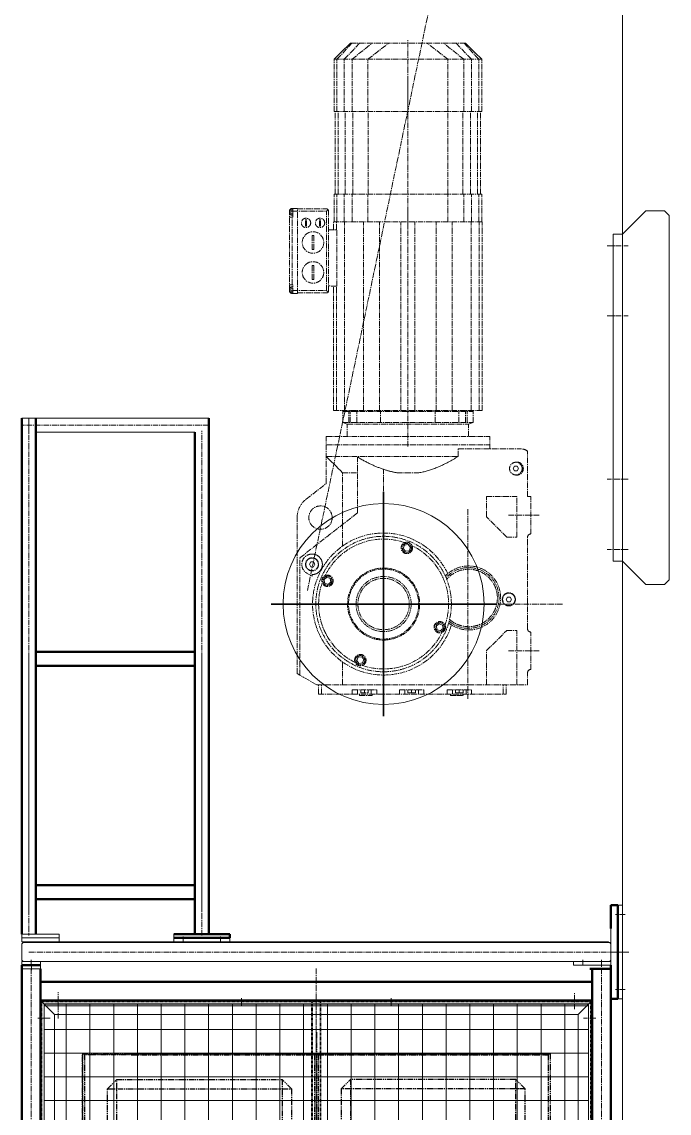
# Model space of a CAD drawing. Header units: millimetres. Extents: x -50460 to 50460, y -35640 to 35640.
# Drawn here: x -36720 to -35335, y 23957 to 26294 of the extents above; entities that cross this region are included whole.
import ezdxf

# ---------------------------------------------------------------- set-up
doc = ezdxf.new("R2010")
doc.units = ezdxf.units.MM
for name, pattern in [('双点画线', [22, 12, -2, 2, -2, 2, -2]), ('点画线', [18, 12, -2, 2, -2]), ('虚线', [2, 1, -1])]:
    doc.linetypes.add(name, pattern=pattern)
for name, color, linetype, lineweight in [('7', 30, '双点画线', 18), ('EB0', 7, 'Continuous', 15), ('EB0_1', 7, 'Continuous', 15), ('中心线', 1, '点画线', 18), ('中心线层', 1, '点画线', 18), ('剖面线层', 6, 'Continuous', 18), ('实线', 7, 'Continuous', 15), ('尺寸线层', 4, 'Continuous', 18), ('粗实线层', 7, 'Continuous', 15), ('粗实线层_1', 7, 'Continuous', 15), ('细实线层', 3, 'Continuous', 18), ('虚线层', 100, '虚线', 18)]:
    doc.layers.add(name, color=color, linetype=linetype, lineweight=lineweight)

# ---------------------------------------------------------------- blocks, each defined once
blk = doc.blocks.new('*X809')
at = {"layer": 'EB0_1'}
for p, q in [((0, -47), (1180, -47)), ((0, -675), (0, -47)), ((30, -77), (0, -47)), ((1150, -77), (1180, -47)), ((1180, -47), (1180, -675)), ((30, -77), (1150, -77)), ((30, -645), (30, -77)), ((1150, -77), (1150, -645)), ((0, -675), (30, -645)), ((1150, -645), (30, -645)), ((1150, -645), (1180, -675)), ((1180, -675), (0, -675))]:
    blk.add_line(p, q, dxfattribs=at)
at = {"layer": '中心线层', "linetype": '点画线', "lineweight": 18}
for p, q in [((37.5, -85.3), (37.5, -29.2)), ((430, -58), (430, -42)), ((750, -58), (750, -42)), ((1142.5, -65.2), (1142.5, -29.2)), ((20.5, -84.5), (-5.5, -84.5)), ((1188, -84.5), (1162, -84.5)), ((430, -683), (430, -667)), ((750, -683), (750, -667))]:
    blk.add_line(p, q, dxfattribs=at)
at = {"layer": '中心线层'}
blk.add_line((590, -675), (590, -37), dxfattribs=at)
at = {"layer": '剖面线层', "color": 3, "linetype": 'Continuous', "lineweight": 18}
for p, q in [((1172.5, -54.1), (7.5, -54.1)), ((7.5, -667.5), (7.5, -54.5)), ((1172.5, -57.9), (7.5, -57.9)), ((54.9, -667.5), (54.9, -54.5)), ((105.7, -667.5), (105.7, -54.5)), ((156.5, -667.5), (156.5, -54.5)), ((207.3, -667.5), (207.3, -54.5)), ((258.1, -667.5), (258.1, -54.5)), ((308.9, -667.5), (308.9, -54.5)), ((359.7, -667.5), (359.7, -54.5)), ((410.5, -667.5), (410.5, -54.5)), ((461.3, -667.5), (461.3, -54.5)), ((512.1, -667.5), (512.1, -54.5)), ((562.9, -667.5), (562.9, -54.5)), ((613.7, -667.5), (613.7, -54.5)), ((664.5, -667.5), (664.5, -54.5)), ((715.3, -667.5), (715.3, -54.5)), ((766.1, -667.5), (766.1, -54.5)), ((816.9, -667.5), (816.9, -54.5)), ((867.7, -667.5), (867.7, -54.5)), ((918.5, -667.5), (918.5, -54.5)), ((969.3, -667.5), (969.3, -54.5)), ((1020.1, -667.5), (1020.1, -54.5)), ((1070.9, -667.5), (1070.9, -54.5)), ((1121.7, -667.5), (1121.7, -54.5)), ((1172.5, -667.5), (1172.5, -54.5)), ((1172.5, -108.7), (7.5, -108.7)), ((1172.5, -159.5), (7.5, -159.5)), ((1172.5, -210.3), (7.5, -210.3)), ((1172.5, -261.1), (7.5, -261.1)), ((1172.5, -311.9), (7.5, -311.9)), ((1172.5, -362.7), (7.5, -362.7)), ((1172.5, -413.5), (7.5, -413.5)), ((1172.5, -464.3), (7.5, -464.3)), ((1172.5, -515.1), (7.5, -515.1)), ((1172.5, -565.9), (7.5, -565.9)), ((1172.5, -616.7), (7.5, -616.7))]:
    blk.add_line(p, q, dxfattribs=at)
at = {"layer": '细实线层'}
for p, q in [((7.5, -54.5), (1172.5, -54.5)), ((1172.5, -667.5), (7.5, -667.5))]:
    blk.add_line(p, q, dxfattribs=at)
at = {"layer": '虚线层'}
for p, q in [((3, -50), (1177, -50)), ((3, -672), (3, -50)), ((580, -672), (580, -50)), ((582, -672), (582, -50)), ((598, -672), (598, -50)), ((600, -672), (600, -50)), ((1177, -50), (1177, -672)), ((1177, -672), (3, -672))]:
    blk.add_line(p, q, dxfattribs=at)
blk = doc.blocks.new('*X806')
at = {"layer": '7', "linetype": '双点画线', "lineweight": 25}
for p, q in [((-644.9, -271.5), (-644.9, -2232)), ((-1144.9, -318), (-1145, -2118)), ((-1145, -2118), (-1144.9, -318)), ((-1144.9, -318), (-144.9, -318)), ((-1140.9, -320.5), (-1141, -2095.5)), ((-1140.9, -320.5), (-1141, -2095.5)), ((-148.9, -320.5), (-1140.9, -320.5)), ((-1044.9, -318), (-144.9, -318)), ((-1040.9, -320.5), (-648.9, -320.5)), ((-648.9, -320.5), (-648.9, -2095.5)), ((-640.9, -320.5), (-148.9, -320.5)), ((-640.9, -320.5), (-640.9, -2095.5)), ((-148.9, -320.5), (-149, -2095.5)), ((-144.9, -318), (-145, -2118)), ((-1091.9, -393), (-1071.9, -373)), ((-1071.9, -2043), (-1071.9, -373)), ((-1071.9, -373), (-717.9, -373)), ((-717.9, -373), (-717.9, -2043)), ((-697.9, -393), (-717.9, -373)), ((-591.9, -393), (-571.9, -373)), ((-571.9, -373), (-571.9, -2043)), ((-217.9, -373), (-571.9, -373)), ((-217.9, -2043), (-217.9, -373)), ((-197.9, -393), (-217.9, -373)), ((-1091.9, -2023), (-1091.9, -393)), ((-1091.9, -393), (-697.9, -393)), ((-697.9, -393), (-697.9, -2023)), ((-591.9, -393), (-591.9, -2023)), ((-197.9, -393), (-591.9, -393)), ((-197.9, -2023), (-197.9, -393))]:
    blk.add_line(p, q, dxfattribs=at)
at = {"layer": 'EB0', "linetype": 'Continuous', "lineweight": 50}
for p, q in [((-1275, -62), (-1275, 1043)), ((-1245, 43), (-1245, 1043)), ((-875, -62), (-875, 1043)), ((-905, 43), (-905, 1013)), ((-905, 543), (-1245, 543)), ((-905, 513), (-1245, 513)), ((-1245, 43), (-1245, -62)), ((-905, 43), (-1245, 43)), ((-905, -62), (-905, 43)), ((-905, 13), (-1245, 13)), ((-15, 0), (-15, -50)), ((0, 0), (-15, 0)), ((0, 0), (0, -200)), ((-950, -62), (-945, -62)), ((-830, -70), (-950, -70)), ((-835, -62), (-945, -62)), ((-835, -62), (-830, -62)), ((-830, -70), (-830, -62)), ((-1275, -128), (-1275, -136)), ((-1274, -128), (-1275, -128)), ((-1275, -128), (-1275, -136)), ((-1274, -128), (-1275, -128)), ((-1275, -2250), (-1275, -136)), ((-1235, -128), (-1274, -128)), ((-1274, -128), (-1235, -128)), ((-1235, -128), (-1274, -128)), ((-1274, -128), (-1235, -128)), ((-1235, -2250), (-1235, -136)), ((-20, -136), (-60, -136)), ((-55, -2250), (-55, -136)), ((-20, -136), (-15, -136)), ((-15, -136), (-15, -128)), ((-15, -136), (-15, -128)), ((-15, -2250), (-15, -136)), ((-55, -164), (-1235, -164)), ((-55, -204), (-1235, -204)), ((0, -200), (-15, -200))]:
    blk.add_line(p, q, dxfattribs=at)
at = {"layer": '中心线层'}
for p, q in [((-1260, 1010), (-1260, 1046)), ((-1260, 1012), (-1260, 1044)), ((-875, 1028), (-1275, 1028)), ((-1260, -12.5), (-1260, 1016)), ((-890, -12.5), (-890, 1016)), ((-1260, 531), (-1260, -65)), ((-890, -65), (-890, 531)), ((-930, -67), (-930, -80)), ((-850, -67), (-850, -80)), ((-1260, -100), (-12, -100)), ((-1255, -117), (-1255, -131)), ((-1255, -2253), (-1255, -133)), ((-1254, -139), (-1254, -125)), ((-1254, -139), (-1254, -125)), ((-645, -2253), (-645, -133)), ((-75, -117), (-75, -131)), ((-35, -117), (-35, -131)), ((-35, -2253), (-35, -133))]:
    blk.add_line(p, q, dxfattribs=at)
at = {"layer": '中心线层', "linetype": '点画线', "lineweight": 18}
for p, q in [((-12, -100), (11.4, -100)), ((-35, -119.9), (-35, -144))]:
    blk.add_line(p, q, dxfattribs=at)
at = {"layer": '粗实线层'}
for p, q in [((-875, 1043), (-1275, 1043)), ((-905, 1013), (-1245, 1013)), ((0, 0), (-15, 0)), ((-15, 0), (-15, -80)), ((0, -200), (0, 0)), ((-1275, -62), (-1275, -70)), ((-1195, -62), (-1275, -62)), ((-1275, -70), (-1195, -70)), ((-1275, -78), (-1275, -70)), ((-1195, -70), (-1275, -70)), ((-1195, -62), (-1195, -70)), ((-1195, -78), (-1195, -70)), ((-950, -78), (-950, -70)), ((-950, -70), (-830, -70)), ((-830, -70), (-830, -78)), ((-1275, -78), (-20, -78)), ((-1271, -80), (-15, -80)), ((-20, -80), (-20, -78)), ((-15, -120), (-15, -80)), ((-1275, -120), (-1275, -128)), ((-1275, -120), (-1235, -120)), ((-1275, -128), (-1235, -128)), ((-1275, -136), (-1235, -136)), ((-1275, -136), (-1235, -136)), ((-1239, -120), (-15, -120)), ((-1235, -128), (-1235, -120)), ((-1235, -136), (-1235, -128)), ((-1235, -136), (-1235, -128)), ((-95, -128), (-95, -120)), ((-15, -128), (-95, -128)), ((-15, -128), (-95, -128)), ((-15, -128), (-95, -128)), ((-15, -120), (-15, -200)), ((-15, -200), (0, -200))]:
    blk.add_line(p, q, dxfattribs=at)
at = {"layer": '粗实线层_1'}
for p, q in [((-950, -62), (-950, -70)), ((-1270, -80), (-1270, -78))]:
    blk.add_line(p, q, dxfattribs=at)
at = {"layer": '粗实线层_1', "linetype": 'Continuous', "lineweight": 18}
for p, q in [((-1275, -84), (-1275, -116)), ((-879, -80), (-911, -80)), ((-19, -80), (-51, -80)), ((-15, -116), (-15, -84)), ((-1271, -120), (-1239, -120)), ((-51, -120), (-19, -120))]:
    blk.add_line(p, q, dxfattribs=at)
at = {"layer": '粗实线层_1'}
for centre, start, end in [((-1271, -84), 90, 180), ((-19, -84), 0, 90), ((-1271, -116), 180, 270), ((-19, -116), 270, 360)]:
    blk.add_arc(centre, 4, start, end, dxfattribs=at)
at = {"layer": 'EB0'}
blk.add_blockref('*X809', (-1235, -157), dxfattribs=at)
blk = doc.blocks.new('*X817')
at = {"layer": '中心线层', "linetype": '点画线', "lineweight": 18}
for p, q in [((-99.724136, 1166.5), (-68.172928, 1200.5)), ((-84.035789, 1166.5), (-51.537224, 1200.5)), ((-82.633163, 1189.172729), (-79.714081, 1192.005127)), ((-79.714081, 1192.005127), (-76.795395, 1194.837158)), ((-76.795395, 1194.837158), (-73.877098, 1197.668823)), ((-73.877098, 1197.668823), (-70.959198, 1200.5)), ((-70.959198, 1200.5), (174.959198, 1200.5)), ((-67.395409, 1166.5), (-24.942612, 1200.5)), ((-33.496483, 1166.5), (10.804481, 1200.5)), ((52, 1047.2), (52, 1207.8)), ((137.496475, 1166.5), (93.195518, 1200.5)), ((171.395416, 1166.5), (128.942612, 1200.5)), ((188.035782, 1166.5), (155.537231, 1200.5)), ((203.724136, 1166.5), (172.172928, 1200.5)), ((177.877106, 1197.668823), (174.959198, 1200.5)), ((180.795395, 1194.837158), (177.877106, 1197.668823)), ((183.714081, 1192.005127), (180.795395, 1194.837158)), ((186.633163, 1189.172729), (183.714081, 1192.005127)), ((-106, 1166.5), (-103.077766, 1169.335449)), ((-103.077766, 1169.335449), (-100.155922, 1172.170532)), ((-100.155922, 1172.170532), (-97.234482, 1175.005127)), ((-97.234482, 1175.005127), (-94.313431, 1177.839478)), ((-94.313431, 1177.839478), (-91.392769, 1180.67334)), ((-91.392769, 1180.67334), (-88.472504, 1183.506836)), ((-88.472504, 1183.506836), (-85.552635, 1186.339966)), ((-85.552635, 1186.339966), (-82.633163, 1189.172729)), ((192.472504, 1183.506836), (186.633163, 1189.172729)), ((195.392776, 1180.67334), (192.472504, 1183.506836)), ((198.313431, 1177.839478), (195.392776, 1180.67334)), ((201.234482, 1175.005127), (198.313431, 1177.839478)), ((204.15593, 1172.170532), (201.234482, 1175.005127)), ((207.077759, 1169.335449), (204.15593, 1172.170532)), ((210, 1166.5), (207.077759, 1169.335449)), ((-106, 1166.5), (210, 1166.5)), ((-106, 1054.5), (-106, 1166.5)), ((-99.724136, 1054.5), (-99.724136, 1166.5)), ((-84.035789, 1054.5), (-84.035789, 1166.5)), ((-67.395409, 1054.5), (-67.395409, 1166.5)), ((-33.496483, 1054.5), (-33.496483, 1166.5)), ((137.496475, 1054.5), (137.496475, 1166.5)), ((171.395416, 1054.5), (171.395416, 1166.5)), ((188.035782, 1054.5), (188.035782, 1166.5)), ((203.724136, 1054.5), (203.724136, 1166.5)), ((210, 1054.5), (210, 1166.5)), ((52, 803.25), (52, 1127.75)), ((-106, 1054.5), (210, 1054.5)), ((-103.5, 877.599976), (-103.5, 1054.5)), ((-97.250938, 877.599976), (-97.250938, 1054.5)), ((-82.156845, 877.599976), (-82.156845, 1054.5)), ((-65.7463, 877.599976), (-65.7463, 1054.5)), ((-33.131424, 877.599976), (-33.131424, 1054.5)), ((137.131424, 877.599976), (137.131424, 1054.5)), ((169.746307, 877.599976), (169.746307, 1054.5)), ((186.156845, 877.599976), (186.156845, 1054.5)), ((201.250931, 877.599976), (201.250931, 1054.5)), ((207.5, 877.599976), (207.5, 1054.5)), ((-106, 877.599976), (210, 877.599976)), ((-106, 818), (-106, 877.599976)), ((-99.724136, 818), (-99.724136, 877.599976)), ((-84.035789, 818), (-84.035789, 877.599976)), ((-67.395409, 818), (-67.395409, 877.599976)), ((-33.496483, 818), (-33.496483, 877.599976)), ((137.496475, 818), (137.496475, 877.599976)), ((171.395416, 818), (171.395416, 877.599976)), ((188.035782, 818), (188.035782, 877.599976)), ((203.724136, 818), (203.724136, 877.599976)), ((210, 818), (210, 877.599976)), ((-198.5, 844.273499), (-194.5, 844.273499)), ((-198.5, 832.726501), (-198.5, 844.273499)), ((-198.5, 841.38678), (-194.5, 841.38678)), ((-195.5, 847), (-184.5, 847)), ((-194.5, 841), (-194.5, 847)), ((-184.5, 665), (-184.5, 847)), ((-184.5, 846), (-122, 846)), ((-121.785156, 845.994202), (-122, 846)), ((-122, 841), (-121.785156, 841.240234)), ((-121.566833, 845.97644), (-121.785156, 845.994202)), ((-121.785156, 841.240234), (-121.566833, 841.484436)), ((-121.345818, 845.946106), (-121.566833, 845.97644)), ((-121.566833, 841.484436), (-121.345818, 841.731873)), ((-121.123322, 845.902771), (-121.345818, 845.946106)), ((-121.345818, 841.731873), (-121.123322, 841.981384)), ((-120.900536, 845.845886), (-121.123322, 845.902771)), ((-121.123322, 841.981384), (-120.900536, 842.231628)), ((-120.678635, 845.775391), (-120.900536, 845.845886)), ((-120.900536, 842.231628), (-120.678635, 842.481567)), ((-120.458794, 845.691162), (-120.678635, 845.775391)), ((-120.678635, 842.481567), (-120.458794, 842.730042)), ((-120.242172, 845.593018), (-120.458794, 845.691162)), ((-120.458794, 842.730042), (-120.242172, 842.97583)), ((-120.029846, 845.48114), (-120.242172, 845.593018)), ((-120.242172, 842.97583), (-120.029846, 843.217896)), ((-119.822937, 845.355652), (-120.029846, 845.48114)), ((-120.029846, 843.217896), (-119.822937, 843.455261)), ((-119.622551, 845.216797), (-119.822937, 845.355652)), ((-119.822937, 843.455261), (-119.622551, 843.686768)), ((-119.429787, 845.064941), (-119.622551, 845.216797)), ((-119.622551, 843.686768), (-119.429787, 843.911377)), ((-119.245667, 844.900574), (-119.429787, 845.064941)), ((-119.429787, 843.911377), (-119.245667, 844.128113)), ((-119.071175, 844.724304), (-119.245667, 844.900574)), ((-119.245667, 844.128113), (-119.071175, 844.33606)), ((-118.906296, 844.535522), (-119.071175, 844.724304)), ((-119.071175, 844.33606), (-118.906296, 844.535522)), ((-118, 670), (-118, 842)), ((-201.5, 671), (-201.5, 841)), ((-201.5, 834.5), (-198.499985, 834.5)), ((-201.5, 828.5), (-194.5, 828.5)), ((-198.5, 835.61322), (-194.5, 835.61322)), ((-198.5, 832.726501), (-194.5, 832.726501)), ((-195.5, 683.5), (-195.5, 828.5)), ((-194.5, 841), (-122, 841)), ((-194.5, 828.5), (-194.5, 841)), ((-167, 823), (-165, 823)), ((-167, 809), (-167, 823)), ((-165, 809), (-165, 823)), ((-137, 823), (-136, 823)), ((-137, 809), (-137, 823)), ((-136, 823), (-135, 823)), ((-135, 809), (-135, 823)), ((-122, 671), (-122, 841)), ((-107, 818), (211, 818)), ((-107, 801.099976), (-107, 818)), ((-100.464134, 801.099976), (-100.464134, 818)), ((-83.5, 414.5), (-83.5, 818)), ((-43, 414.5), (-43, 818)), ((-8.401524, 414.5), (-8.401524, 818)), ((36.900009, 414.5), (36.900009, 818)), ((52, 391.7), (52, 838.3)), ((67.099991, 414.5), (67.099991, 818)), ((112.40152, 414.5), (112.40152, 818)), ((147, 414.5), (147, 818)), ((187.5, 414.5), (187.5, 818)), ((204.464127, 414.5), (204.464127, 818)), ((211, 414.5), (211, 818)), ((-167, 809), (-165, 809)), ((-137, 809), (-136, 809)), ((-136, 809), (-135, 809)), ((-118, 801.099976), (-100.394882, 801.099976)), ((-100.394882, 680.485229), (-100.394882, 801.099976)), ((-201.5, 790.035522), (-201.499939, 790.035522)), ((-152.5, 789), (-149.5, 789)), ((-152.5, 759), (-152.5, 789)), ((-149.5, 759), (-149.5, 789)), ((-201.5, 760.379028), (-201.499939, 760.379028)), ((-201.5, 759.11792), (-201.499939, 759.11792)), ((-201.5, 758.956238), (-201.499954, 758.956238)), ((-152.5, 759), (-149.5, 759)), ((-201.5, 746.040283), (-201.499939, 746.040283)), ((-201.5, 745.855408), (-201.499939, 745.855408)), ((-201.5, 733.247742), (-201.499954, 733.247742)), ((-152.5, 725), (-149.5, 725)), ((-152.5, 695), (-152.5, 725)), ((-149.5, 695), (-149.5, 725)), ((-201.5, 683.5), (-194.5, 683.5)), ((-198.5, 679.273499), (-194.5, 679.273499)), ((-198.5, 676.38678), (-198.5, 679.273499)), ((-194.5, 665), (-194.5, 683.5)), ((-152.5, 695), (-149.5, 695)), ((-100.394882, 680.485229), (-118, 681.099976)), ((-107, 414.5), (-107, 680.715881)), ((-100.464134, 414.5), (-100.464134, 680.48761)), ((-201.5, 677.5), (-198.499985, 677.5)), ((-198.5, 676.38678), (-194.5, 676.38678)), ((-198.5, 670.61322), (-198.5, 676.38678)), ((-198.5, 670.61322), (-194.5, 670.61322)), ((-198.5, 667.726501), (-198.5, 670.61322)), ((-198.5, 667.726501), (-194.5, 667.726501)), ((-195.5, 665), (-184.5, 665)), ((-194.5, 671), (-122, 671)), ((-184.5, 666), (-122, 666)), ((-121.785156, 670.759766), (-122, 671)), ((-122, 666), (-121.785156, 666.005798)), ((-121.566833, 670.515564), (-121.785156, 670.759766)), ((-121.785156, 666.005798), (-121.566833, 666.02356)), ((-121.345818, 670.268127), (-121.566833, 670.515564)), ((-121.566833, 666.02356), (-121.345818, 666.053894)), ((-121.123322, 670.018616), (-121.345818, 670.268127)), ((-121.345818, 666.053894), (-121.123322, 666.097229)), ((-120.900536, 669.768372), (-121.123322, 670.018616)), ((-121.123322, 666.097229), (-120.900536, 666.154114)), ((-120.678635, 669.518433), (-120.900536, 669.768372)), ((-120.900536, 666.154114), (-120.678635, 666.224609)), ((-120.458794, 669.269958), (-120.678635, 669.518433)), ((-120.678635, 666.224609), (-120.458794, 666.308838)), ((-120.242172, 669.02417), (-120.458794, 669.269958)), ((-120.458794, 666.308838), (-120.242172, 666.406982)), ((-120.029846, 668.782104), (-120.242172, 669.02417)), ((-120.242172, 666.406982), (-120.029846, 666.51886)), ((-119.822937, 668.544739), (-120.029846, 668.782104)), ((-120.029846, 666.51886), (-119.822937, 666.644348)), ((-119.622551, 668.313232), (-119.822937, 668.544739)), ((-119.822937, 666.644348), (-119.622551, 666.783203)), ((-119.429787, 668.088623), (-119.622551, 668.313232)), ((-119.622551, 666.783203), (-119.429787, 666.935059)), ((-119.245667, 667.871887), (-119.429787, 668.088623)), ((-119.429787, 666.935059), (-119.245667, 667.099426)), ((-119.071175, 667.66394), (-119.245667, 667.871887)), ((-119.245667, 667.099426), (-119.071175, 667.275696)), ((-118.906296, 667.464478), (-119.071175, 667.66394)), ((-119.071175, 667.275696), (-118.906296, 667.464478)), ((-107, 414.5), (211, 414.5)), ((-87.5, 389), (-87.5, 414.5)), ((-87.5, 412), (191.5, 412)), ((-74.720657, 389), (-74.720657, 414.5)), ((-71.175011, 389), (-71.175011, 414.5)), ((-57.032871, 389), (-57.032871, 414.5)), ((-6.327739, 389), (-6.327739, 414.5)), ((52, 337.45), (52, 415.55)), ((110.327736, 389), (110.327736, 414.5)), ((161.032867, 389), (161.032867, 414.5)), ((175.175003, 389), (175.175003, 414.5)), ((178.720657, 389), (178.720657, 414.5)), ((191.5, 389), (191.5, 414.5)), ((-78, 385), (-87.5, 389)), ((-87.5, 389), (191.5, 389)), ((-78, 385), (182, 385)), ((-78, 359), (-78, 385)), ((182, 385), (191.5, 389)), ((182, 359), (182, 385)), ((-123, 359), (227, 359)), ((-123, 257.899994), (-123, 359)), ((227, 332), (227, 359)), ((-123, 341), (227, 341)), ((159.615051, 332), (295, 332)), ((159.615051, 316), (159.615051, 332)), ((308, 230), (308, 327.198669)), ((-123, 316), (159.615051, 316)), ((-117.205238, 310.500488), (-122.71405, 316)), ((-111.876228, 305.181061), (-117.205238, 310.500488)), ((-106.718323, 300.03302), (-111.876228, 305.181061)), ((-53.618053, 313.428375), (-55.599998, 314.599976)), ((-55.599998, 195.410645), (-55.599998, 314.599976)), ((-51.652584, 312.28125), (-53.618053, 313.428375)), ((-49.703133, 311.158295), (-51.652584, 312.28125)), ((-47.769257, 310.059174), (-49.703133, 311.158295)), ((-45.85051, 308.983551), (-47.769257, 310.059174)), ((-43.946468, 307.931183), (-45.85051, 308.983551)), ((-42.056709, 306.901703), (-43.946468, 307.931183)), ((-40.180817, 305.894867), (-42.056709, 306.901703)), ((-38.318378, 304.9104), (-40.180817, 305.894867)), ((-36.469006, 303.948059), (-38.318378, 304.9104)), ((-34.632294, 303.007538), (-36.469006, 303.948059)), ((135.892426, 302.499054), (138.42247, 303.827637)), ((138.42247, 303.827637), (140.976501, 305.197479)), ((140.976501, 305.197479), (143.555527, 306.609222)), ((143.555527, 306.609222), (146.160614, 308.063538)), ((146.160614, 308.063538), (148.792816, 309.561096)), ((148.792816, 309.561096), (151.453217, 311.102753)), ((151.453217, 311.102753), (154.14296, 312.689209)), ((154.14296, 312.689209), (156.863174, 314.32135)), ((156.863174, 314.32135), (159.615051, 316)), ((-101.723396, 295.048309), (-106.718323, 300.03302)), ((-96.883804, 290.219269), (-101.723396, 295.048309)), ((-92.192383, 285.538727), (-96.883804, 290.219269)), ((-87.642403, 281), (-92.192383, 285.538727)), ((-87.642403, 281), (-55.599998, 281)), ((-87.642403, 170.376373), (-87.642403, 281)), ((-32.807861, 302.088623), (-34.632294, 303.007538)), ((-30.995325, 301.191101), (-32.807861, 302.088623)), ((-29.194311, 300.314697), (-30.995325, 301.191101)), ((-27.404449, 299.459259), (-29.194311, 300.314697)), ((-25.625378, 298.624481), (-27.404449, 299.459259)), ((-23.856735, 297.810272), (-25.625378, 298.624481)), ((-22.098167, 297.016357), (-23.856735, 297.810272)), ((-20.349325, 296.242584), (-22.098167, 297.016357)), ((-18.609863, 295.4888), (-20.349325, 296.242584)), ((-16.879444, 294.754791), (-18.609863, 295.4888)), ((-15.157725, 294.040436), (-16.879444, 294.754791)), ((-13.444378, 293.345551), (-15.157725, 294.040436)), ((-11.739071, 292.670013), (-13.444378, 293.345551)), ((-10.041477, 292.013672), (-11.739071, 292.670013)), ((-8.351274, 291.376404), (-10.041477, 292.013672)), ((-6.668142, 290.758057), (-8.351274, 291.376404)), ((-4.991762, 290.158569), (-6.668142, 290.758057)), ((-3.32182, 289.577789), (-4.991762, 290.158569)), ((-1.658003, 289.015656), (-3.32182, 289.577789)), ((0, 288.472046), (-1.658003, 289.015656)), ((1.526562, 287.940704), (0, 288.472046)), ((0, 152), (0, 288.472046)), ((3.048368, 287.424927), (1.526562, 287.940704)), ((4.565657, 286.924683), (3.048368, 287.424927)), ((6.078666, 286.439911), (4.565657, 286.924683)), ((7.587633, 285.970551), (6.078666, 286.439911)), ((9.092793, 285.516541), (7.587633, 285.970551)), ((10.594381, 285.07785), (9.092793, 285.516541)), ((12.092634, 284.654449), (10.594381, 285.07785)), ((13.587786, 284.246277), (12.092634, 284.654449)), ((15.08007, 283.853363), (13.587786, 284.246277)), ((16.569721, 283.475616), (15.08007, 283.853363)), ((18.056976, 283.113098), (16.569721, 283.475616)), ((19.542065, 282.765717), (18.056976, 283.113098)), ((21.025227, 282.433502), (19.542065, 282.765717)), ((22.506693, 282.116455), (21.025227, 282.433502)), ((23.986702, 281.814575), (22.506693, 282.116455)), ((25.465488, 281.527863), (23.986702, 281.814575)), ((26.943293, 281.256317), (25.465488, 281.527863)), ((28.420347, 281), (26.943293, 281.256317)), ((28.420347, 281), (75.579651, 281)), ((75.579651, 281), (77.794846, 281.390076)), ((77.794846, 281.390076), (80.011993, 281.814331)), ((80.011993, 281.814331), (82.23188, 282.272675)), ((82.23188, 282.272675), (84.455307, 282.765106)), ((84.455307, 282.765106), (86.683075, 283.291656)), ((86.683075, 283.291656), (88.915977, 283.852325)), ((88.915977, 283.852325), (91.154793, 284.447205)), ((91.154793, 284.447205), (93.400314, 285.076324)), ((93.400314, 285.076324), (95.653336, 285.739807)), ((95.653336, 285.739807), (97.914658, 286.437805)), ((97.914658, 286.437805), (100.185059, 287.170441)), ((100.185059, 287.170441), (102.465355, 287.937927)), ((102.465355, 287.937927), (104.75634, 288.740417)), ((104.75634, 288.740417), (107.058823, 289.578186)), ((107.058823, 289.578186), (109.373627, 290.451447)), ((109.373627, 290.451447), (111.701576, 291.360504)), ((111.701576, 291.360504), (114.043495, 292.305634)), ((114.043495, 292.305634), (116.40023, 293.287201)), ((116.40023, 293.287201), (118.772629, 294.305511)), ((118.772629, 294.305511), (121.161568, 295.361023)), ((121.161568, 295.361023), (123.567909, 296.454071)), ((123.567909, 296.454071), (125.992546, 297.585114)), ((125.992546, 297.585114), (128.436386, 298.754639)), ((128.436386, 298.754639), (130.90036, 299.963104)), ((130.90036, 299.963104), (133.385391, 301.21106)), ((133.385391, 301.21106), (135.892426, 302.499054)), ((277.226501, 290), (280.113251, 295)), ((280.113251, 285), (277.226501, 290)), ((280.113251, 295), (285.886749, 295)), ((280.113251, 285), (285.886749, 285)), ((288.773499, 290), (285.886749, 295)), ((285.886749, 285), (288.773499, 290)), ((-165.806854, 224.381958), (-123, 257.899994)), ((220.125, 230), (285, 230)), ((220.125, 186.75), (220.125, 230)), ((285, 143.5), (285, 230)), ((308, 230), (315, 230)), ((315, 150), (315, 230)), ((-179, 99), (-55.599998, 195.410645)), ((-185, -148.751282), (-185, 185)), ((-88, 123.935471), (-88, 170.096985)), ((263.375, 143.5), (220.125, 186.75)), ((263.375, 143.5), (285, 143.5)), ((308, -53), (308, 143)), ((42.08913, 119.095917), (45.04567, 126.233635)), ((46.792305, 112.966621), (42.08913, 119.095917)), ((45.04567, 126.233635), (52.705387, 127.242058)), ((57.408562, 121.112762), (52.705387, 127.242058)), ((54.452023, 113.975037), (57.408562, 121.112762)), ((-179, -152.215393), (-179, 99)), ((-152.922302, 106.999832), (-152.922302, 106.999863)), ((-152.437988, 106.992508), (-152.922211, 106.999611)), ((-151.948959, 106.974571), (-152.437988, 106.992508)), ((-151.455612, 106.945488), (-151.948959, 106.974571)), ((-150.95842, 106.904938), (-151.455612, 106.945488)), ((-150.457901, 106.852608), (-150.95842, 106.904938)), ((-149.954559, 106.788185), (-150.457901, 106.852608)), ((-149.448883, 106.711494), (-149.954559, 106.788185)), ((-148.941406, 106.622375), (-149.448883, 106.711494)), ((-148.432693, 106.520668), (-148.941406, 106.622375)), ((-147.923264, 106.406235), (-148.432693, 106.520668)), ((-147.413635, 106.278908), (-147.923264, 106.406235)), ((-146.904388, 106.138649), (-147.413635, 106.278908)), ((-146.396027, 105.985397), (-146.904388, 106.138649)), ((-145.88913, 105.819115), (-146.396027, 105.985397)), ((-145.384155, 105.639732), (-145.88913, 105.819115)), ((-144.881531, 105.447235), (-145.384155, 105.639732)), ((-144.381805, 105.241684), (-144.881531, 105.447235)), ((-143.885529, 105.023148), (-144.381805, 105.241684)), ((-143.39325, 104.791672), (-143.885529, 105.023148)), ((-142.905518, 104.547394), (-143.39325, 104.791672)), ((-142.422852, 104.290489), (-142.905518, 104.547394)), ((-141.945786, 104.021149), (-142.422852, 104.290489)), ((-141.474854, 103.739548), (-141.945786, 104.021149)), ((-141.010529, 103.445915), (-141.474854, 103.739548)), ((-140.553329, 103.140541), (-141.010529, 103.445915)), ((-140.103729, 102.823738), (-140.553329, 103.140541)), ((-139.662216, 102.495819), (-140.103729, 102.823738)), ((-139.229279, 102.157112), (-139.662216, 102.495819)), ((-138.805328, 101.808029), (-139.229279, 102.157112)), ((-138.390793, 101.44902), (-138.805328, 101.808029)), ((-137.986115, 101.080521), (-138.390793, 101.44902)), ((-137.589859, 100.70118), (-137.986115, 101.080521)), ((-137.198715, 100.307457), (-137.589859, 100.70118)), ((-136.813431, 99.899467), (-137.198715, 100.307457)), ((-136.434906, 99.477493), (-136.813431, 99.899467)), ((-136.064056, 99.041824), (-136.434906, 99.477493)), ((-135.701645, 98.592857), (-136.064056, 99.041824)), ((-135.34848, 98.131012), (-135.701645, 98.592857)), ((-135.005356, 97.656715), (-135.34848, 98.131012)), ((-134.672974, 97.17041), (-135.005356, 97.656715)), ((-134.351974, 96.672623), (-134.672974, 97.17041)), ((-134.04303, 96.163918), (-134.351974, 96.672623)), ((-133.746765, 95.644836), (-134.04303, 96.163918)), ((-133.463745, 95.115997), (-133.746765, 95.644836)), ((-133.194443, 94.578056), (-133.463745, 95.115997)), ((-132.939377, 94.031677), (-133.194443, 94.578056)), ((-132.698959, 93.477463), (-132.939377, 94.031677)), ((-132.47348, 92.915871), (-132.698959, 93.477463)), ((46.792305, 112.966621), (54.452023, 113.975037)), ((-158.773499, 85), (-155.886749, 90)), ((-155.886749, 80), (-158.773499, 85)), ((-155.886749, 90), (-150.113251, 90)), ((-155.886749, 80), (-150.113251, 80)), ((-147.226501, 85), (-150.113251, 90)), ((-150.113251, 80), (-147.226501, 85)), ((-137.198715, 69.692543), (-136.813431, 70.100533)), ((-136.813431, 70.100533), (-136.434906, 70.522507)), ((-136.434906, 70.522507), (-136.064056, 70.958176)), ((-136.064056, 70.958176), (-135.701645, 71.407143)), ((-135.701645, 71.407143), (-135.34848, 71.868988)), ((-135.34848, 71.868988), (-135.005356, 72.343285)), ((-135.005356, 72.343285), (-134.672974, 72.82959)), ((-134.672974, 72.82959), (-134.351974, 73.327377)), ((-134.351974, 73.327377), (-134.04303, 73.836082)), ((-134.04303, 73.836082), (-133.746765, 74.355164)), ((-133.746765, 74.355164), (-133.463745, 74.884003)), ((-133.463745, 74.884003), (-133.194443, 75.421944)), ((-133.194443, 75.421944), (-132.939377, 75.968323)), ((-132.939377, 75.968323), (-132.698959, 76.522537)), ((-132.698959, 76.522537), (-132.47348, 77.084129)), ((-132.263275, 92.347603), (-132.47348, 92.915871)), ((-132.47348, 77.084129), (-132.263275, 77.652397)), ((-132.068665, 91.773399), (-132.263275, 92.347603)), ((-132.263275, 77.652397), (-132.068665, 78.226601)), ((-131.889969, 91.194016), (-132.068665, 91.773399)), ((-132.068665, 78.226601), (-131.889969, 78.805984)), ((-131.727386, 90.610222), (-131.889969, 91.194016)), ((-131.889969, 78.805984), (-131.727386, 79.389778)), ((-131.58107, 90.022827), (-131.727386, 90.610222)), ((-131.727386, 79.389778), (-131.58107, 79.977173)), ((-131.451172, 89.432625), (-131.58107, 90.022827)), ((-131.58107, 79.977173), (-131.451172, 80.567375)), ((-131.337814, 88.840416), (-131.451172, 89.432625)), ((-131.451172, 80.567375), (-131.337814, 81.159584)), ((-131.240967, 88.247017), (-131.337814, 88.840416)), ((-131.337814, 81.159584), (-131.240967, 81.752983)), ((-131.160599, 87.653267), (-131.240967, 88.247017)), ((-131.240967, 81.752983), (-131.160599, 82.346733)), ((-131.096664, 87.06002), (-131.160599, 87.653267)), ((-131.160599, 82.346733), (-131.096664, 82.93998)), ((-131.049072, 86.468124), (-131.096664, 87.06002)), ((-131.096664, 82.93998), (-131.049072, 83.531876)), ((-131.017578, 85.878448), (-131.049072, 86.468124)), ((-131.049072, 83.531876), (-131.017578, 84.121552)), ((-131.001938, 85.291862), (-131.017578, 85.878448)), ((-131.017578, 84.121552), (-131.001938, 84.708138)), ((-131.001938, 84.708138), (-131.001938, 85.291862)), ((-152.922302, 59.789738), (-163.684143, 65.768539)), ((-152.922302, 59.789738), (-152.922302, 63.000137)), ((-152.922211, 63.000393), (-152.437988, 63.007496)), ((-152.437988, 63.007496), (-151.948959, 63.025429)), ((-151.948959, 63.025429), (-151.455612, 63.054512)), ((-151.455612, 63.054512), (-150.95842, 63.095058)), ((-150.95842, 63.095058), (-150.457901, 63.147388)), ((-150.457901, 63.147388), (-149.954559, 63.211811)), ((-149.954559, 63.211811), (-149.448883, 63.288509)), ((-149.448883, 63.288509), (-148.941406, 63.377628)), ((-148.941406, 63.377628), (-148.432693, 63.479328)), ((-148.432693, 63.479328), (-147.923264, 63.593769)), ((-147.923264, 63.593769), (-147.413635, 63.721088)), ((-147.413635, 63.721088), (-146.904388, 63.861351)), ((-146.904388, 63.861351), (-146.396027, 64.014603)), ((-146.396027, 64.014603), (-145.88913, 64.180885)), ((-145.88913, 64.180885), (-145.384155, 64.360268)), ((-145.384155, 64.360268), (-144.881531, 64.552765)), ((-144.881531, 64.552765), (-144.381805, 64.758316)), ((-144.381805, 64.758316), (-143.885529, 64.976852)), ((-143.885529, 64.976852), (-143.39325, 65.208328)), ((-143.39325, 65.208328), (-142.905518, 65.452606)), ((-142.905518, 65.452606), (-142.422852, 65.709511)), ((-142.422852, 65.709511), (-141.945786, 65.978851)), ((-141.945786, 65.978851), (-141.474854, 66.260452)), ((-141.474854, 66.260452), (-141.010529, 66.554085)), ((-141.010529, 66.554085), (-140.553329, 66.859459)), ((-140.553329, 66.859459), (-140.103729, 67.176262)), ((-140.103729, 67.176262), (-139.662216, 67.504181)), ((-139.662216, 67.504181), (-139.229279, 67.842888)), ((-139.229279, 67.842888), (-138.805328, 68.191971)), ((-138.805328, 68.191971), (-138.390793, 68.55098)), ((-138.390793, 68.55098), (-137.986115, 68.919479)), ((-137.986115, 68.919479), (-137.589859, 69.29882)), ((-137.589859, 69.29882), (-137.198715, 69.692543)), ((-127.242058, 52.705387), (-121.112762, 57.408562)), ((-126.233635, 45.04567), (-127.242058, 52.705387)), ((-113.975037, 54.452023), (-121.112762, 57.408562)), ((-119.095917, 42.08913), (-112.966621, 46.792305)), ((-112.966621, 46.792305), (-113.975037, 54.452023)), ((132.057175, 59.882423), (132.280273, 60.118988)), ((132.280273, 60.118988), (132.504028, 60.353931)), ((132.504028, 60.353931), (132.727859, 60.586723)), ((132.727859, 60.586723), (132.951431, 60.81707)), ((132.951431, 60.81707), (133.174408, 61.044693)), ((133.174408, 61.044693), (133.396439, 61.269295)), ((133.396439, 61.269295), (133.617172, 61.490593)), ((133.617172, 61.490593), (133.836288, 61.708302)), ((133.836288, 61.708302), (134.053452, 61.922131)), ((134.053452, 61.922131), (134.26828, 62.131794)), ((134.26828, 62.131794), (134.479965, 62.336552)), ((134.479965, 62.336552), (134.687607, 62.535686)), ((134.687607, 62.535686), (134.890839, 62.728977)), ((134.890839, 62.728977), (135.089279, 62.916195)), ((135.089279, 62.916195), (135.282532, 63.097118)), ((135.282532, 63.097118), (135.47023, 63.271526)), ((135.47023, 63.271526), (135.652008, 63.43919)), ((135.652008, 63.43919), (135.827484, 63.599888)), ((135.827484, 63.599888), (135.996185, 63.753323)), ((135.996185, 63.753323), (136.157074, 63.898701)), ((136.157074, 63.898701), (136.309647, 64.035736)), ((136.309647, 64.035736), (136.453629, 64.164284)), ((136.453629, 64.164284), (136.588699, 64.28421)), ((136.588699, 64.28421), (136.714569, 64.395378)), ((136.714569, 64.395378), (136.830917, 64.49765)), ((136.830917, 64.49765), (136.937454, 64.590874)), ((136.937454, 64.590874), (137.033875, 64.674927)), ((137.033875, 64.674927), (137.119568, 64.749405)), ((137.119568, 64.749405), (137.194214, 64.814102)), ((137.194214, 64.814102), (137.257706, 64.868973)), ((137.257706, 64.868973), (137.309906, 64.913971)), ((137.309906, 64.913971), (137.350708, 64.949051)), ((137.350708, 64.949051), (137.37999, 64.974159)), ((137.37999, 64.974159), (137.397659, 64.989265)), ((137.397659, 64.989265), (137.403564, 64.994308)), ((-119.095917, 42.08913), (-126.233635, 45.04567)), ((262.226501, 10), (265.113251, 15)), ((265.113251, 5), (262.226501, 10)), ((265.113251, 15), (270.886749, 15)), ((265.113251, 5), (270.886749, 5)), ((273.773499, 10), (270.886749, 15)), ((270.886749, 5), (273.773499, 10)), ((112.966621, -46.792305), (119.095917, -42.08913)), ((126.233635, -45.04567), (119.095917, -42.08913)), ((127.242058, -52.705387), (126.233635, -45.04567)), ((139.481598, -40.706795), (139.227722, -40.504906)), ((139.735779, -40.90699), (139.481598, -40.706795)), ((139.989899, -41.105236), (139.735779, -40.90699)), ((140.243607, -41.301285), (139.989899, -41.105236)), ((140.496536, -41.494884), (140.243607, -41.301285)), ((140.748306, -41.685783), (140.496536, -41.494884)), ((140.99855, -41.873737), (140.748306, -41.685783)), ((141.246933, -42.058495), (140.99855, -41.873737)), ((141.492691, -42.23954), (141.246933, -42.058495)), ((141.734695, -42.416161), (141.492691, -42.23954)), ((141.972534, -42.588161), (141.734695, -42.416161)), ((142.205795, -42.75536), (141.972534, -42.588161)), ((142.434067, -42.917583), (142.205795, -42.75536)), ((142.656952, -43.074642), (142.434067, -42.917583)), ((142.874039, -43.226357), (142.656952, -43.074642)), ((143.084915, -43.372547), (142.874039, -43.226357)), ((143.2892, -43.513035), (143.084915, -43.372547)), ((143.486084, -43.647408), (143.2892, -43.513035)), ((143.674484, -43.775051), (143.486084, -43.647408)), ((143.854004, -43.89584), (143.674484, -43.775051)), ((144.024323, -44.00967), (143.854004, -43.89584)), ((144.185089, -44.11644), (144.024323, -44.00967)), ((144.335983, -44.216038), (144.185089, -44.11644)), ((144.476624, -44.308365), (144.335983, -44.216038)), ((144.606705, -44.393311), (144.476624, -44.308365)), ((144.725845, -44.470753), (144.606705, -44.393311)), ((144.833359, -44.540352), (144.725845, -44.470753)), ((144.92894, -44.601978), (144.833359, -44.540352)), ((145.01236, -44.655575), (144.92894, -44.601978)), ((145.08342, -44.701096), (145.01236, -44.655575)), ((145.141891, -44.738461), (145.08342, -44.701096)), ((145.1875, -44.767559), (145.141891, -44.738461)), ((145.220154, -44.788364), (145.1875, -44.767559)), ((145.239807, -44.800858), (145.220154, -44.788364)), ((145.246368, -44.805027), (145.239807, -44.800858)), ((113.975037, -54.452023), (112.966621, -46.792305)), ((121.112762, -57.408562), (113.975037, -54.452023)), ((121.112762, -57.408562), (127.242058, -52.705387)), ((220.125, -99.75), (263.375, -56.5)), ((263.375, -56.5), (285, -56.5)), ((285, -173), (285, -56.5)), ((315, -140), (315, -60)), ((-57.408562, -121.112762), (-54.452023, -113.975037)), ((-54.452023, -113.975037), (-46.792305, -112.966621)), ((-42.08913, -119.095917), (-46.792305, -112.966621)), ((220.125, -173), (220.125, -99.75)), ((-88, -173), (-88, -123.935471)), ((-52.705387, -127.242058), (-57.408562, -121.112762)), ((-52.705387, -127.242058), (-45.04567, -126.233635)), ((-45.04567, -126.233635), (-42.08913, -119.095917)), ((-179, -152.215393), (-185, -148.751282)), ((-143, -173), (-179, -152.215393)), ((0, -173), (0, -152)), ((308, -173), (308, -147)), ((-143, -173), (308, -173)), ((-139, -193), (-139, -173)), ((-132.5, -193), (-132.5, -173)), ((-67.26944, -184), (-14.730563, -184)), ((-67.26944, -193), (-67.26944, -184)), ((-55.722431, -193), (-55.722431, -184)), ((-49, -190.399994), (-49, -184)), ((-41, -190.399994), (-41, -184)), ((-33, -190.399994), (-33, -184)), ((-26.277569, -193), (-26.277569, -184)), ((-14.730563, -193), (-14.730563, -184)), ((33.730564, -184), (86.26944, -184)), ((33.730564, -193), (33.730564, -184)), ((45.277569, -193), (45.277569, -184)), ((52, -190.399994), (52, -184)), ((60, -190.399994), (60, -184)), ((68, -190.399994), (68, -184)), ((74.722435, -193), (74.722435, -184)), ((86.26944, -193), (86.26944, -184)), ((135.73056, -184), (188.26944, -184)), ((135.73056, -193), (135.73056, -184)), ((147.277573, -193), (147.277573, -184)), ((154, -190.399994), (154, -184)), ((162, -190.399994), (162, -184)), ((170, -190.399994), (170, -184)), ((176.722427, -193), (176.722427, -184)), ((188.26944, -193), (188.26944, -184)), ((255.5, -193), (255.5, -173)), ((262, -193), (262, -173)), ((-139, -193), (262, -193)), ((-51.5, -196), (-51.5, -192.999924)), ((-51.5, -196), (-24.5, -196)), ((-49, -190.399994), (-33, -190.399994)), ((-40.886753, -196), (-40.886753, -195.999985)), ((-35.113247, -196), (-35.113247, -195.999985)), ((-24.5, -196), (-24.5, -192.999908)), ((52, -190.399994), (60, -190.399994)), ((60, -190.399994), (68, -190.399994)), ((143.5, -196), (143.5, -192.999969)), ((143.5, -196), (157, -196)), ((154, -190.399994), (162, -190.399994)), ((154.113251, -196), (154.113251, -195.999985)), ((157, -196), (170.5, -196)), ((159.886749, -196), (159.886749, -195.999985)), ((162, -190.399994), (170, -190.399994)), ((170.5, -196), (170.5, -192.999985))]:
    blk.add_line(p, q, dxfattribs=at)
at = {"layer": '中心线层'}
for p, q in [((332.702707, 190), (266.947533, 190)), ((0, -62), (0, 62)), ((-62, 0), (62, 0)), ((332.702707, -100), (266.947533, -100))]:
    blk.add_line(p, q, dxfattribs=at)
at = {"layer": '中心线层', "linetype": '点画线', "lineweight": 18}
for centre, radius in [((-166, 816), 10), ((-136, 816), 10), ((-151, 774), 23), ((-151, 710), 23), ((283, 290), 13.5), ((-135, 185), 25), ((0, 0), 145), ((49.748846, 120.104339), 12.165), ((49.748846, 120.104339), 9.732), ((-153, 85), 14), ((-153, 85), 13.5), ((0, 0), 77.161465), ((0, 0), 75), ((-120.104339, 49.748846), 12.165), ((-120.104339, 49.748846), 9.732), ((0, 0), 59), ((0, 0), 55), ((268, 10), 14), ((268, 10), 13.5), ((120.104339, -49.748846), 12.165), ((120.104339, -49.748846), 9.732), ((-49.748846, -120.104339), 12.165), ((-49.748846, -120.104339), 9.732)]:
    blk.add_circle(centre, radius, dxfattribs=at)
for centre, radius, start, end in [((-195.5, 841), 6, 90, 180), ((-122, 842), 4, 0, 39.337118009), ((-195.5, 671), 6, 180, 270), ((-122, 670), 4, 320.662881991, 0), ((295, 312), 20, 49.458370717, 90), ((285, 290), 14, 251.520421538, 108.479301965), ((-135, 185), 50, 128.034581511, 180.000000001), ((0, 0), 152, 25.314974701, 342.856258271), ((315, 143), 7, 90, 180), ((0, 0), 139, 70.98904614, 154.010955), ((0, 0), 139, 340.98904614, 64.010955), ((-152.999942, 84.999968), 22, 89.797798178, 240.945227009), ((182, 13), 65, 230.033519032, 138.137708464), ((182, 13), 61.5, 228.429715614, 139.741514559), ((182, 13), 68.5, 237.550955512, 130.620273942), ((0, 0), 139, 160.98904614, 180), ((0, 0), 139, 180, 244.010955), ((0, 0), 139, 250.98904614, 334.010955), ((315, -53), 7, 180, 270), ((315, -147), 7, 90, 180)]:
    blk.add_arc(centre, radius, start, end, dxfattribs=at)
blk = doc.blocks.new('*X816')
at = {"layer": 'EB0'}
blk.add_circle((-491, -105), 215, dxfattribs=at)
at = {"layer": '中心线层', "linetype": 'Continuous', "lineweight": 35}
for p, q in [((-491, 135.25), (-491, -345.25)), ((-250.75, -105), (-731.25, -105))]:
    blk.add_line(p, q, dxfattribs=at)
at = {"layer": '中心线层'}
for p, q in [((-491, 113), (-491, -323)), ((-491, 98), (-491, -308)), ((-311, 98), (-311, -308)), ((-288, -105), (-694, -105)), ((-108, -105), (-514, -105))]:
    blk.add_line(p, q, dxfattribs=at)
at = {"layer": '尺寸线层'}
blk.add_blockref('*X817', (-491, -105), dxfattribs=at)
blk = doc.blocks.new('*X1038')
at = {"layer": 'EB0'}
for p, q in [((110, 50), (120, 40)), ((120, -740), (110, -750))]:
    blk.add_line(p, q, dxfattribs=at)
at = {"layer": '中心线'}
for p, q in [((-12.5, -25), (32.5, -25)), ((-12.5, -175), (32.5, -175)), ((32.5, -525), (-12.5, -525)), ((32.5, -675), (-12.5, -675))]:
    blk.add_line(p, q, dxfattribs=at)
at = {"layer": '实线'}
for p, q in [((20, 0), (70, 50)), ((70, 50), (110, 50)), ((120, 40), (120, -740)), ((0, 0), (0, -700)), ((20, 0), (0, 0)), ((20, 0), (20, -700)), ((20, -700), (0, -700)), ((70, -750), (20, -700)), ((110, -750), (70, -750))]:
    blk.add_line(p, q, dxfattribs=at)
blk = doc.blocks.new('*X805')
at = {"layer": 'EB0'}
for p, q in [((-2730, 407.5), (-2730, 6477.5)), ((-2740, 3625.5), (-2740, 3425.5)), ((-2730, 3625.5), (-2740, 3625.5)), ((-2740, 3625.5), (-2740, 3425.5)), ((-2740, 3425.5), (-2730, 3425.5))]:
    blk.add_line(p, q, dxfattribs=at)
at = {"layer": '中心线', "linetype": '点画线', "lineweight": 18}
blk.add_line((-3404.1, 4299.2), (-2927.7, 6576.2), dxfattribs=at)
at = {"layer": '中心线'}
for p, q in [((-2724.3, 3605.5), (-2744.6, 3605.5)), ((-2724.3, 3605.5), (-2744.6, 3605.5)), ((-2724.3, 3445.5), (-2744.6, 3445.5))]:
    blk.add_line(p, q, dxfattribs=at)
at = {"layer": '中心线层'}
for p, q in [((-2716.3, 3525.5), (-2757, 3525.5)), ((-2716.3, 3525.5), (-2757, 3525.5)), ((-2721.3, 3525.5), (-2747.6, 3525.5))]:
    blk.add_line(p, q, dxfattribs=at)
at = {"layer": 'EB0'}
for name, p in [('*X1038', (-2750, 5062.5)), ('*X806', (-2740, 3625.5))]:
    blk.add_blockref(name, p, dxfattribs=at)
at = {"layer": '粗实线层'}
blk.add_blockref('*X816', (-2750, 4375.5), dxfattribs=at)

msp = doc.modelspace()

# ---------------------------------------------------------------- block references
at = {"layer": '尺寸线层'}
msp.add_blockref('*X805', (-32704.742, 20776.945), dxfattribs=at)

doc.saveas('drawing.dxf')
